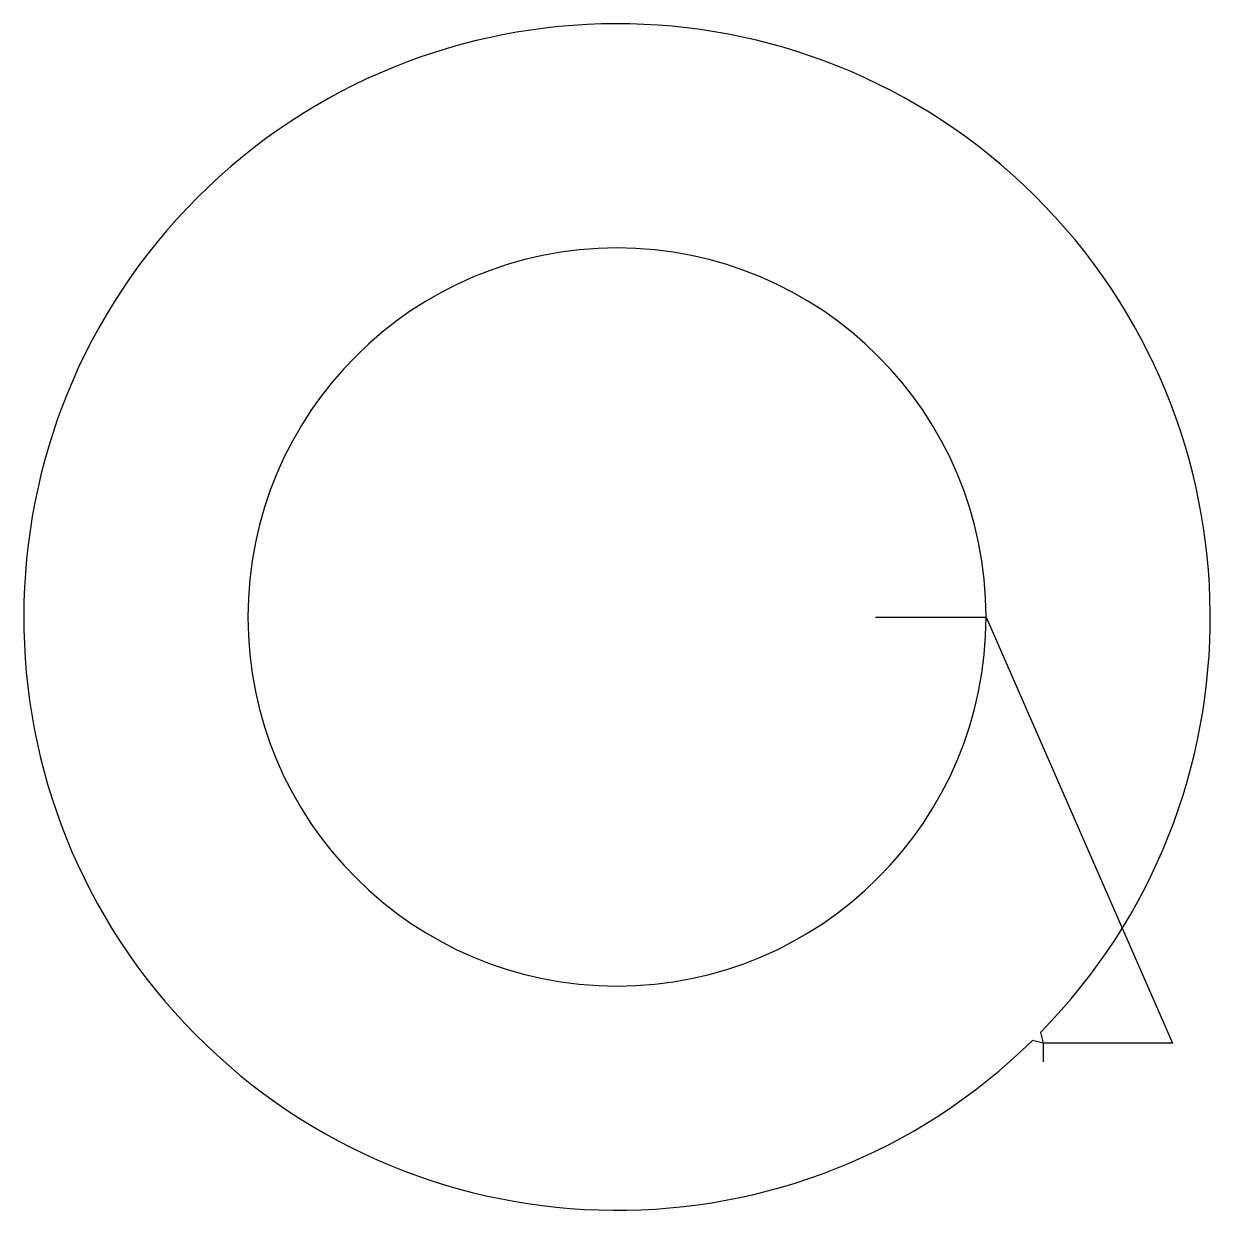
# Model space of a CAD drawing. Header units: metres. Extents: x 251 to 573, y 239 to 560.
import ezdxf

# ---------------------------------------------------------------- set-up
doc = ezdxf.new("R2010")
doc.units = ezdxf.units.M

msp = doc.modelspace()

# ---------------------------------------------------------------- linework, layer by layer
at = {"layer": 'TOOL_0'}
for p, q in [((481.875, 399.408), (511.875, 399.408)), ((511.875, 399.408), (562.375, 283.907)), ((526.597, 286.806), (527.375, 283.907)), ((527.375, 283.907), (524.476, 284.685)), ((562.375, 283.907), (527.375, 283.907)), ((527.375, 283.907), (527.375, 278.907))]:
    msp.add_line(p, q, dxfattribs=at)
for centre, radius, start, end in [((411.875, 399.409), 160.75, 315.53406, 134.99975), ((411.875, 399.409), 160.75, 134.99975, 314.46493), ((411.875, 399.408), 100, 0, 180), ((411.875, 399.408), 100, 180, 0)]:
    msp.add_arc(centre, radius, start, end, dxfattribs=at)

doc.saveas('drawing.dxf')
